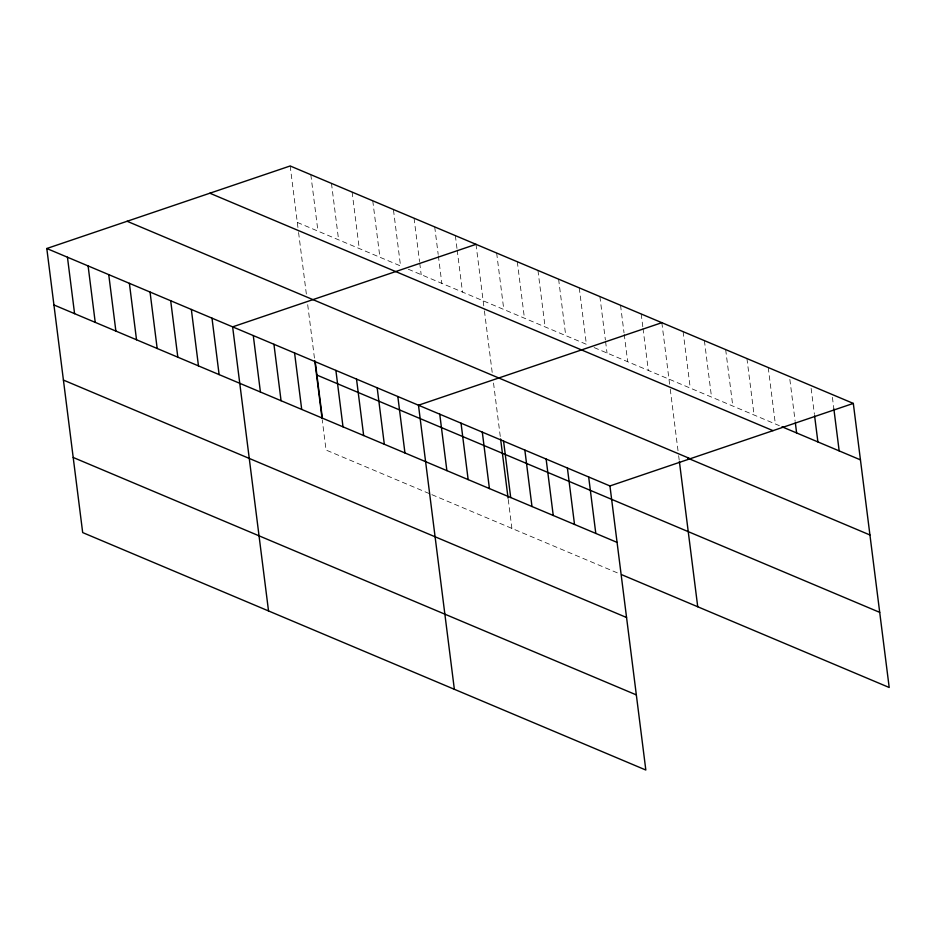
<?xml version="1.0" encoding="UTF-8"?>
<svg xmlns="http://www.w3.org/2000/svg" width="936" height="936" viewBox="0 0 936 936"><rect width="100%" height="100%" fill="white"/><g stroke="black" fill="none" stroke-linecap="round" stroke-linejoin="round"><path stroke-width="0.7" stroke-dasharray="4.68 3.51" d="M297.297 222.417L400.55 265.953L393.412 209.512M408.283 269.217L588.966 345.396M594.126 347.572L779.337 425.658M429.296 493.576L326.056 450.052L322.23 419.714M431.882 494.664L619.012 573.569M832.408 397.344L833.871 408.915M811.126 388.37L814.425 414.414M789.855 379.396L795.155 421.364M768.222 367.532L775.347 423.973M746.94 358.57L754.077 415.011M725.669 349.596L732.794 406.037M704.398 340.622L711.524 397.063M683.116 331.66L690.253 388.101M661.846 322.686L670.071 387.796M670.258 389.236L678.097 451.351M678.647 455.68L679.185 459.974M641.195 313.981L642.845 327.003M643.02 328.454L648.332 370.422M620.545 305.276L624.019 332.771M624.207 334.222L627.682 361.717M599.894 296.572L605.381 339.979M605.569 341.429L607.031 353.012M579.255 287.867L586.381 344.308M558.605 279.162L565.73 335.591M537.954 270.457L545.08 326.886M517.304 261.741L524.441 318.181M496.653 253.036L503.79 309.477M476.014 244.331L484.228 309.442M484.415 310.881L492.266 373.008M493.529 383.058L500.409 437.521M508.248 499.508L511.898 528.407M455.364 235.626L457.002 248.648M457.189 250.099L462.489 292.067M434.714 226.921L438.188 254.416M438.364 255.867L441.839 283.362M414.063 218.217L419.55 261.635M419.726 263.075L421.188 274.657M372.762 200.807L379.899 257.236M352.123 192.102L359.248 248.531M331.473 183.386L338.598 239.827M310.822 174.681L317.947 231.122M290.172 165.976L298.397 231.087M298.584 232.526L306.423 294.653M307.698 304.703L314.578 359.167"/><path stroke-width="1.4" d="M46.8 248.508L609.944 485.948L645.828 770.024L82.684 532.584L46.8 248.508L290.172 165.976L853.316 403.416L889.2 687.492L621.586 574.657M476.014 244.331L232.631 326.863L268.527 610.939M661.846 322.686L418.474 405.218L454.358 689.294M609.944 485.948L853.316 403.416M781.993 426.781L860.441 459.857M209.863 193.214L772.996 430.654M127.109 221.27L690.253 458.71M687.773 458.172L869.93 534.971M316.567 374.926L879.711 612.366M53.925 304.949L617.07 542.389M63.414 380.075L626.558 617.503M73.195 457.47L636.34 694.898M833.871 408.915L839.171 450.883M814.601 415.865L817.9 441.921M795.343 422.815L796.618 432.947M679.372 461.413L697.73 606.762M588.662 476.974L595.799 533.415M567.391 468.012L574.517 524.452M546.121 459.038L553.246 515.479M524.839 450.076L531.976 506.505M503.568 441.102L510.705 497.542M500.596 438.949L508.061 498.069M482.297 432.128L489.423 488.569M461.027 423.166L468.152 479.595M439.745 414.192L446.881 470.632M397.823 396.513L404.949 452.954M377.173 387.808L384.31 444.249M356.522 379.103L363.659 435.544M335.884 370.399L343.009 426.839M315.233 361.694L322.358 418.135M314.753 360.594L322.042 418.275M294.583 352.989L301.708 409.418M273.932 344.272L281.069 400.713M253.282 335.568L260.419 392.008M211.992 318.158L219.118 374.599M191.342 309.453L198.467 365.894M170.691 300.748L177.817 357.189M150.041 292.044L157.178 348.485M129.39 283.339L136.527 339.78M108.74 274.634L115.877 331.063M88.101 265.929L95.226 322.358M67.45 257.213L74.576 313.654"/></g></svg>
